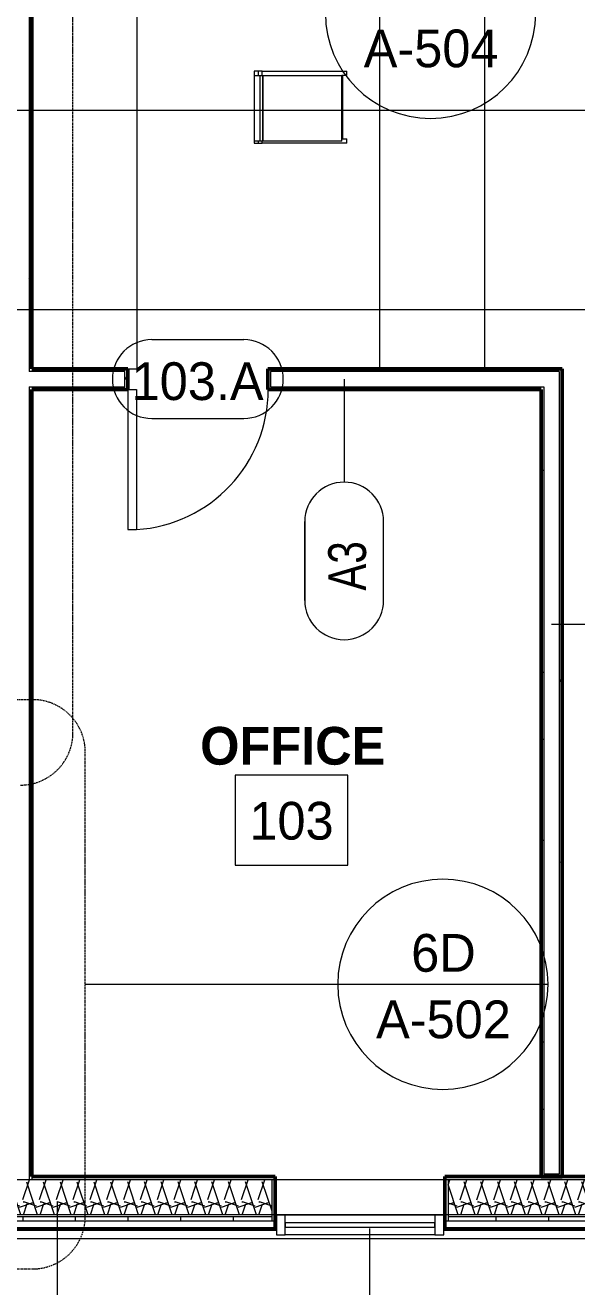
# Model space of a CAD drawing. Header units: inches. Extents: x 23906 to 26716, y -23130 to -20467.
# Drawn here: x 25740.5 to 25866.4, y -22811.8 to -22523.6 of the extents above; entities that cross this region are included whole.
import ezdxf

# ---------------------------------------------------------------- set-up
doc = ezdxf.new("R2010")
doc.units = ezdxf.units.IN
doc.header["$MEASUREMENT"] = 0
doc.linetypes.add('Dash Dot 3_16_', pattern=[0.3125, 0.1875, -0.0625, 0, -0.0625])
doc.linetypes.add('Grid Line 1_2_', pattern=[0.875, 0.5, -0.125, 0.125, -0.125])
for name, color, linetype, lineweight in [('A-ANNO-SYMB', 150, 'Continuous', 9), ('A-AREA-IDEN', 2, 'Continuous', 9), ('A-DOOR', 31, 'Continuous', 13), ('A-DOOR-IDEN', 31, 'Continuous', 9), ('A-GLAZ-CURT', 52, 'Continuous', 9), ('A-GLAZ-CWMG', 51, 'Continuous', 9), ('A-WALL', 113, 'Continuous', 13), ('A-WALL-IDEN', 211, 'Continuous', 9), ('A-WALL-PATT', 111, 'Continuous', 50), ('G-ANNO-SYMB', 111, 'Continuous', 9), ('I-FURN', 30, 'Continuous', 9), ('I-WALL', 2, 'Continuous', 13), ('L-SITE-WALL', 31, 'Continuous', 13), ('Q-CASE', 31, 'Continuous', 9), ('S-BEAM', 12, 'Continuous', 9), ('S-GRID', 1, 'Continuous', 9)]:
    doc.layers.add(name, color=color, linetype=linetype, lineweight=lineweight)
doc.styles.add('Century Gothic', font='GOTHIC.TTF', dxfattribs={"height": 8.622671})
doc.styles.add('Century Gothic_1', font='GOTHIC.TTF', dxfattribs={"width": 0.8, "height": 8.622671})
doc.styles.add('Century Gothic_B', font='GOTHICB.TTF', dxfattribs={"height": 8.616719})
pattern_1 = [(0, (0, 0), (30.72, 7.68), [1.267, -21.773, 1.267, -21.773, -122.88]), (0, (0, 0), (30.72, 7.68), [-46.08, 1.267, -44.813, 1.267, -21.773, -53.76]), (0, (0, 0), (30.72, 7.68), [-115.2, 1.267, -14.093, 1.267, -37.133]), (120, (11.52, 3.84), (-22.0110751, 22.7643004), [1.267, -21.773, 1.267, -21.773, -122.88]), (120, (11.52, 3.84), (-22.0110751, 22.7643004), [-46.08, 1.267, -44.813, 1.267, -21.773, -53.76]), (120, (11.52, 3.84), (-22.0110751, 22.7643004), [-115.2, 1.267, -14.093, 1.267, -37.133]), (240, (15.36, 19.2), (-8.7089249, -30.4443004), [1.267, -21.773, 1.267, -21.773, -122.88]), (240, (15.36, 19.2), (-8.7089249, -30.4443004), [-46.08, 1.267, -44.813, 1.267, -21.773, -53.76]), (240, (15.36, 19.2), (-8.7089249, -30.4443004), [-115.2, 1.267, -14.093, 1.267, -37.133])]
pattern_2 = [(161.57, (0.48, 0.48), (-3.839953776, -1.544e-05), [0, -27.322, 3.034, 0]), (18.43, (-0.48, 0.48), (-3.839953776, 1.544e-05), [0, -27.322, 3.034, 0]), (108.43, (0.48, 0.48), (1.919622, -9.60052459), [9.106, -21.25]), (71.57, (-0.48, 0.48), (1.919622, 9.60052459), [9.106, -21.25])]
pattern_3 = [(0, (0, 0), (0, 12), []), (90, (0, 0), (-12, 7e-16), [])]

# ---------------------------------------------------------------- blocks, each defined once
blk = doc.blocks.new('Struct_Xcel_Sports Complex_rvt-1-Enlarged First Floor Plan _East_')
at = {"layer": 'L-SITE-WALL', "color": 10}
for p, q in [((25797.83, -22798.8), (25244.4, -22798.8)), ((25981.02, -22798.8), (25836.02, -22798.8))]:
    blk.add_line(p, q, dxfattribs=at)
blk = doc.blocks.new('Casework 1 - Casework 1-456223-Enlarged First Floor Plan _East_')
at = {"layer": 'Q-CASE'}
for p, q in [((25850.02, -22359.55), (25742.02, -22359.55)), ((25742.02, -22359.55), (25742.02, -22369.55)), ((25850.02, -22383.55), (25850.02, -22359.55)), ((25766.02, -22602.04), (25766.02, -22383.55)), ((25766.02, -22383.55), (25850.02, -22383.55)), ((25845.39, -22431.55), (25821.39, -22431.55)), ((25821.39, -22431.55), (25821.39, -22602.04)), ((25845.39, -22602.04), (25845.39, -22431.55)), ((25763.89, -22602.04), (25766.02, -22602.04))]:
    blk.add_line(p, q, dxfattribs=at)
blk = doc.blocks.new('Single-Flush - 32_ x 84_-489871-Enlarged First Floor Plan _East_')
at = {"layer": 'A-DOOR', "lineweight": 20}
for p, q in [((14, 2.37), (14, 34.38)), ((16, 34.38), (14, 34.38)), ((16, 2.37), (16, 34.38)), ((16, 2.37), (14, 2.37))]:
    blk.add_line(p, q, dxfattribs=at)
at = {"layer": 'A-DOOR', "lineweight": 9}
blk.add_arc((16, 2.37), 32.07, 93.5759, 180, dxfattribs=at)
blk = doc.blocks.new('Bar_Stool_6722_1_ - Bar_Stool_6722_1_-477960-Enlarged First Floor Plan _East_')
at = {"layer": 'I-FURN'}
for p, q in [((0, 19.21), (0, 21.13)), ((1, 21.13), (0, 21.13)), ((1, 21.13), (1, 20.14)), ((15.5, 20.14), (15.5, 21.13)), ((16.5, 21.13), (15.5, 21.13)), ((16.5, 21.13), (16.5, 19.21)), ((0, 17.72), (0, 19.21)), ((0, 1.78), (0, 17.72)), ((1, 20.14), (15.5, 20.14)), ((1, 20.14), (1, 20.06)), ((1, 20.06), (1, 19.99)), ((16, 20), (1, 20)), ((1, 19.89), (1, 19.99)), ((1, 17.63), (1, 19.89)), ((1, 2.03), (1, 17.63)), ((15.5, 20.06), (15.5, 20.14)), ((15.5, 19.98), (15.5, 20.06)), ((16, 19.99), (16, 19.89)), ((16, 19.89), (16, 17.63)), ((16, 17.63), (16, 2.03)), ((16.5, 19.21), (16.5, 17.72)), ((16.5, 17.72), (16.5, 1.78)), ((1, 1.78), (0, 1.78)), ((0, 1.78), (0, 0.98)), ((1, 0.98), (0, 0.98)), ((0, 0.98), (0, 0)), ((0, 0), (1, 0)), ((1, 1.91), (1, 2.03)), ((16, 2.03), (1, 2.03)), ((1, 1.24), (1, 1.91)), ((16, 1.91), (1, 1.91)), ((1, 0), (1, 1.24)), ((1, 1.24), (16, 1.24)), ((16, 2.03), (16, 1.91)), ((16, 1.91), (16, 1.24)), ((16.5, 1.78), (16, 1.78)), ((16, 1.24), (16, 0)), ((16.5, 0.98), (16, 0.98)), ((16, 0), (16.5, 0)), ((16.5, 0.98), (16.5, 1.78)), ((16.5, 0), (16.5, 0.98)), ((1, 0), (16, 0))]:
    blk.add_line(p, q, dxfattribs=at)
blk = doc.blocks.new('Rectangular Mullion - Exterior 2_ x 4_5_-1142359-Enlarged First Floor Plan _East_')
at = {"layer": 'A-GLAZ-CWMG', "lineweight": 20}
for p, q in [((-2, 1.5), (0, 1.5)), ((-2, -3), (-2, 1.5)), ((0, 1.5), (0, -3)), ((0, -3), (-2, -3))]:
    blk.add_line(p, q, dxfattribs=at)
blk = doc.blocks.new('Rectangular Mullion - Exterior 2_ x 4_5_-1142353-Enlarged First Floor Plan _East_')
at = {"layer": 'A-GLAZ-CWMG', "lineweight": 20}
for p, q in [((0, 1.5), (-2, 1.5)), ((-2, 1.5), (-2, -3)), ((0, -3), (0, 1.5)), ((-2, -3), (0, -3))]:
    blk.add_line(p, q, dxfattribs=at)
blk = doc.blocks.new('Girt_C - 8_D-1405500-Enlarged First Floor Plan _East_')
at = {"layer": 'S-BEAM'}
for p, q in [((25836.27, -22787.3), (25797.58, -22787.3)), ((25797.58, -22795.3), (25836.27, -22795.3))]:
    blk.add_line(p, q, dxfattribs=at)
blk = doc.blocks.new('System Panel - INSULATED LOW-E GLAZING _SEE ELEVATIONS FOR U-FACTOR_ SHGC_ _ LT_-827454-Enlarged First Floor Plan _East_')
at = {"layer": 'A-GLAZ-CURT', "lineweight": 13}
for p, q in [((17.09375, 1.25), (-17.09375, 1.25)), ((-17.09375, 1.25), (-17.09375, 0.25)), ((-17.09375, 0.25), (17.09375, 0.25)), ((17.09375, 0.25), (17.09375, 1.25))]:
    blk.add_line(p, q, dxfattribs=at)
at = {"layer": 'A-GLAZ-CURT'}
for p, q in [((-17.09375, 0.25), (-17.09375, 1.25)), ((17.09375, 1.25), (-17.09375, 1.25)), ((-17.09375, 0.25), (17.09375, 0.25)), ((17.09375, 1.25), (17.09375, 0.25))]:
    blk.add_line(p, q, dxfattribs=at)
blk = doc.blocks.new('Rectangular Mullion - Exterior 2_ x 4_5_-1060760-Enlarged First Floor Plan _East_')
at = {"layer": 'A-GLAZ-CWMG'}
for p, q in [((25834.02, -22795.43), (25799.83, -22795.43)), ((25834.02, -22799.93), (25799.83, -22799.93))]:
    blk.add_line(p, q, dxfattribs=at)
blk = doc.blocks.new('Door Tag - Door Tag-4658-Enlarged First Floor Plan _East_')
at = {"layer": 'A-DOOR-IDEN', "color": 153}
for p, q in [((-0.109375, 0.09375), (0.109375, 0.09375)), ((-0.109375, -0.09375), (0.109375, -0.09375))]:
    blk.add_line(p, q, dxfattribs=at)
for centre, start, end in [((-0.109375, 0), 90, 270), ((0.109375, 0), 270, 90)]:
    blk.add_arc(centre, 0.09375, start, end, dxfattribs=at)
blk = doc.blocks.new('Wall Tag - 1_4_-1369832-Enlarged First Floor Plan _East_')
at = {"layer": 'A-WALL-IDEN', "color": 153}
for p, q in [((-0.0822, 0.0968), (0.1053, 0.0968)), ((0.1053, 0.0968), (-0.0822, 0.0968)), ((-0.0822, -0.0907), (0.1053, -0.0907)), ((-0.0822, -0.0907), (0.1053, -0.0907))]:
    blk.add_line(p, q, dxfattribs=at)
for centre, start, end in [((-0.0822, 0.0031), 90, 270), ((-0.0822, 0.0031), 90, 270), ((0.1053, 0.0031), 270, 90), ((0.1053, 0.0031), 270, 90)]:
    blk.add_arc(centre, 0.0937, start, end, dxfattribs=at)
blk = doc.blocks.new('Floor Plan - Callout Head-19020-Enlarged First Floor Plan _East_')
at = {"layer": 'A-ANNO-SYMB'}
blk.add_line((-0.25, 0), (0.25, 0), dxfattribs=at)
for start, end in [(360, 180), (180, 360)]:
    blk.add_arc((0, 0), 0.25, start, end, dxfattribs=at)

msp = doc.modelspace()

# ---------------------------------------------------------------- hatches: boundary and pattern name
at = {"layer": 'A-WALL-PATT', "lineweight": 9}
h = msp.add_hatch(dxfattribs=at)
h.set_pattern_fill('FP_8', color=256, style=0, pattern_type=2)
h.set_pattern_definition(pattern_1)
h.paths.add_polyline_path([(25741.39, -22787.3), (25742.02, -22787.3), (25742.02, -22606.16), (25741.39, -22606.16), (25741.39, -22786.55)], flags=0)
h.paths.add_polyline_path([(25741.39, -22602.66), (25742.02, -22602.66), (25742.02, -22369.55), (25737.89, -22369.55), (25737.89, -22370.18), (25741.39, -22370.18), (25741.39, -22569.16)], flags=0)
h = msp.add_hatch(dxfattribs=at)
h.set_pattern_fill('FP_8', color=256, style=0, pattern_type=2)
h.set_pattern_definition(pattern_1)
h.paths.add_polyline_path([(25796.52, -22604.41), (25796.52, -22602.66), (25863.02, -22602.66), (25863.02, -22602.04), (25795.89, -22602.04), (25795.89, -22604.41)], flags=0)
h.paths.add_polyline_path([(25763.27, -22604.41), (25763.89, -22604.41), (25763.89, -22602.04), (25742.02, -22602.04), (25742.02, -22602.66), (25763.27, -22602.66)], flags=0)
h = msp.add_hatch(dxfattribs=at)
h.set_pattern_fill('FP_8', color=256, style=0, pattern_type=2)
h.set_pattern_definition(pattern_1)
h.paths.add_polyline_path([(25858.89, -22606.79), (25858.89, -22606.16), (25796.52, -22606.16), (25796.52, -22604.41), (25795.89, -22604.41), (25795.89, -22606.79), (25858.27, -22606.79)], flags=0)
h.paths.add_polyline_path([(25763.89, -22606.79), (25763.89, -22604.41), (25763.27, -22604.41), (25763.27, -22606.16), (25742.02, -22606.16), (25742.02, -22606.79)], flags=0)
h = msp.add_hatch(dxfattribs=at)
h.set_pattern_fill('FP_8', color=256, style=0, pattern_type=2)
h.set_pattern_definition(pattern_1)
h.paths.add_polyline_path([(25862.39, -22786.68), (25863.02, -22786.68), (25863.02, -22602.66), (25862.39, -22602.66), (25862.39, -22786.05)], flags=0)
h = msp.add_hatch(dxfattribs=at)
h.set_pattern_fill('FP_8', color=256, style=0, pattern_type=2)
h.set_pattern_definition(pattern_1)
h.paths.add_polyline_path([(25858.4, -22786.68), (25862.39, -22786.68), (25862.39, -22786.05), (25858.89, -22786.05), (25858.89, -22606.79), (25858.27, -22606.79), (25858.27, -22786.68)], flags=0)
h = msp.add_hatch(dxfattribs=at)
h.set_pattern_fill('FP_9', color=256, style=0, pattern_type=2)
h.set_pattern_definition(pattern_2)
h.paths.add_polyline_path([(25796.83, -22795.3), (25796.83, -22787.3), (25673.64, -22787.3), (25673.64, -22795.3), (25757.3, -22795.3)], flags=0)
h = msp.add_hatch(dxfattribs=at)
h.set_pattern_fill('FP_9', color=256, style=0, pattern_type=2)
h.set_pattern_definition(pattern_2)
h.paths.add_polyline_path([(25959.5, -22795.3), (25980.02, -22795.3), (25980.02, -22787.3), (25837.02, -22787.3), (25837.02, -22795.3), (25892.1, -22795.3)], flags=0)
h = msp.add_hatch(dxfattribs=at)
h.set_pattern_fill('FP_10', color=256, style=0, pattern_type=2)
h.set_pattern_definition(pattern_3)
h.paths.add_polyline_path([(25796.83, -22796.8), (25796.83, -22795.8), (25673.64, -22795.8), (25673.64, -22796.8), (25757.3, -22796.8)], flags=0)
h = msp.add_hatch(dxfattribs=at)
h.set_pattern_fill('FP_10', color=256, style=0, pattern_type=2)
h.set_pattern_definition(pattern_3)
h.paths.add_polyline_path([(25980.02, -22796.8), (25980.02, -22795.8), (25837.02, -22795.8), (25837.02, -22796.8), (25976.35, -22796.8)], flags=0)

# ---------------------------------------------------------------- linework, layer by layer
at = {"layer": 'A-ANNO-SYMB', "linetype": 'Dash Dot 3_16_'}
for p, q in [((25751.4, -22685.17), (25751.4, -22356.54)), ((25742.22, -22677.65), (25515.01, -22677.65)), ((25754.22, -22795.69), (25754.22, -22689.65)), ((25515.01, -22807.69), (25742.22, -22807.69))]:
    msp.add_line(p, q, dxfattribs=at)
at = {"layer": 'A-ANNO-SYMB'}
msp.add_line((25754.22, -22742.67), (25811.82, -22742.67), dxfattribs=at)
at = {"layer": 'A-ANNO-SYMB', "linetype": 'Dash Dot 3_16_'}
for centre, start, end in [((25742.22, -22689.65), 0, 90), ((25739.4, -22685.17), 270, 0), ((25742.22, -22795.69), 270, 0)]:
    msp.add_arc(centre, 12, start, end, dxfattribs=at)
at = {"layer": 'A-AREA-IDEN', "flags": 128}
msp.add_lwpolyline([(25788.42, -22694.91), (25788.42, -22715.48), (25814.13, -22715.48), (25814.13, -22694.91)], close=True, dxfattribs=at)
at = {"layer": 'A-WALL'}
for p, q in [((25741.39, -22370.18), (25741.39, -22602.66)), ((25763.27, -22602.66), (25741.39, -22602.66)), ((25763.27, -22606.16), (25763.27, -22602.66)), ((25796.52, -22602.66), (25796.52, -22606.16)), ((25862.39, -22602.66), (25796.52, -22602.66)), ((25862.39, -22602.66), (25862.39, -22786.05)), ((25741.39, -22606.16), (25763.27, -22606.16)), ((25741.39, -22606.16), (25741.39, -22787.3)), ((25796.52, -22606.16), (25858.89, -22606.16)), ((25858.89, -22606.16), (25858.89, -22786.05)), ((25862.39, -22786.05), (25858.89, -22786.05)), ((25796.83, -22787.3), (25695.39, -22787.3)), ((25742.02, -22786.55), (25742.02, -22787.3)), ((25796.83, -22796.8), (25796.83, -22787.3)), ((25837.02, -22787.3), (25837.02, -22796.8)), ((25976.89, -22787.3), (25837.02, -22787.3)), ((25797.58, -22796.8), (25672.89, -22796.8)), ((25796.83, -22795.3), (25673.64, -22795.3)), ((25796.83, -22795.8), (25673.64, -22795.8)), ((25980.77, -22796.8), (25836.27, -22796.8)), ((25980.02, -22795.3), (25837.02, -22795.3)), ((25980.02, -22795.8), (25837.02, -22795.8)), ((25797.58, -22798.3), (25672.89, -22798.3)), ((25980.77, -22798.3), (25836.27, -22798.3))]:
    msp.add_line(p, q, dxfattribs=at)
at = {"layer": 'A-WALL', "lineweight": 50}
for p, q in [((25797.58, -22786.55), (25742.02, -22786.55)), ((25797.58, -22798.62), (25797.58, -22786.55)), ((25980.59, -22786.55), (25836.27, -22786.55)), ((25836.27, -22786.55), (25836.27, -22798.62)), ((25672.89, -22798.62), (25797.58, -22798.62)), ((25836.27, -22798.62), (25980.77, -22798.62))]:
    msp.add_line(p, q, dxfattribs=at)
at = {"layer": 'A-WALL-IDEN', "color": 153}
for p, q in [((25813.3, -22604.41), (25813.3, -22627.96)), ((25860.64, -22660.41), (25905.24, -22660.41)), ((25747.79, -22792.58), (25747.79, -22834.98)), ((25819.09, -22798.43), (25819.09, -22840.82))]:
    msp.add_line(p, q, dxfattribs=at)
at = {"layer": 'G-ANNO-SYMB'}
msp.add_line((26309.89, -22588.63), (23915.43, -22588.63), dxfattribs=at)
at = {"layer": 'I-WALL', "lineweight": 50}
for p, q in [((25742.02, -22602.04), (25742.02, -22369.55)), ((25763.89, -22602.04), (25742.02, -22602.04)), ((25763.89, -22606.79), (25763.89, -22602.04)), ((25863.02, -22602.04), (25795.89, -22602.04)), ((25795.89, -22602.04), (25795.89, -22606.79)), ((25863.02, -22786.68), (25863.02, -22602.04)), ((25742.02, -22606.79), (25763.89, -22606.79)), ((25742.02, -22786.55), (25742.02, -22606.79)), ((25795.89, -22606.79), (25858.27, -22606.79)), ((25858.27, -22606.79), (25858.27, -22786.68)), ((25858.27, -22786.68), (25863.02, -22786.68))]:
    msp.add_line(p, q, dxfattribs=at)
at = {"layer": 'L-SITE-WALL'}
for p, q in [((25244.4, -22798.8), (25797.83, -22798.8)), ((26286.89, -22800.8), (25244.4, -22800.8)), ((25836.02, -22798.8), (25981.02, -22798.8))]:
    msp.add_line(p, q, dxfattribs=at)
at = {"layer": 'S-GRID', "linetype": 'Grid Line 1_2_'}
for p, q in [((26427.34, -22543.05), (24012.52, -22543.05)), ((26535.93, -22543.05), (24110.38, -22543.05)), ((26427.34, -22787.3), (24012.52, -22787.3)), ((26535.93, -22787.3), (24110.38, -22787.3)), ((26379.34, -22795.3), (24060.52, -22795.3)), ((26487.93, -22795.3), (24198.02, -22795.3))]:
    msp.add_line(p, q, dxfattribs=at)

# ---------------------------------------------------------------- block references
at = {"layer": 'A-ANNO-SYMB', "xscale": 95.99999999999994, "yscale": 95.99999999999994, "zscale": 95.99999999999994}
for p in [(25833, -22520.86), (25835.82, -22742.67)]:
    msp.add_blockref('Floor Plan - Callout Head-19020-Enlarged First Floor Plan _East_', p, dxfattribs=at)
at = {"layer": 'A-DOOR', "rotation": 180}
msp.add_blockref('Single-Flush - 32_ x 84_-489871-Enlarged First Floor Plan _East_', (25779.89, -22604.41), dxfattribs=at)
at = {"layer": 'A-DOOR-IDEN', "color": 153, "xscale": 95.99999999999994, "yscale": 95.99999999999994, "zscale": 95.99999999999994}
msp.add_blockref('Door Tag - Door Tag-4658-Enlarged First Floor Plan _East_', (25779.89, -22604.41), dxfattribs=at)
at = {"layer": 'A-GLAZ-CURT'}
msp.add_blockref('System Panel - INSULATED LOW-E GLAZING _SEE ELEVATIONS FOR U-FACTOR_ SHGC_ _ LT_-827454-Enlarged First Floor Plan _East_', (25816.92, -22798.43), dxfattribs=at)
at = {"layer": 'A-GLAZ-CWMG', "rotation": 180}
msp.add_blockref('Rectangular Mullion - Exterior 2_ x 4_5_-1142353-Enlarged First Floor Plan _East_', (25797.83, -22798.43), dxfattribs=at)
at = {"layer": 'A-GLAZ-CWMG'}
msp.add_blockref('Rectangular Mullion - Exterior 2_ x 4_5_-1060760-Enlarged First Floor Plan _East_', (0, 0), dxfattribs=at)
at = {"layer": 'A-GLAZ-CWMG', "extrusion": (0, 0, -1), "rotation": 180}
msp.add_blockref('Rectangular Mullion - Exterior 2_ x 4_5_-1142359-Enlarged First Floor Plan _East_', (-25836.02, -22798.43), dxfattribs=at)
at = {"layer": 'A-WALL-IDEN', "color": 153, "xscale": 95.99999999999994, "yscale": 95.99999999999994, "zscale": 95.99999999999994, "rotation": 89.99999999999991}
msp.add_blockref('Wall Tag - 1_4_-1369832-Enlarged First Floor Plan _East_', (25813.59, -22647.07), dxfattribs=at)
at = {"layer": 'I-FURN', "rotation": 270.0000000000007}
msp.add_blockref('Bar_Stool_6722_1_ - Bar_Stool_6722_1_-477960-Enlarged First Floor Plan _East_', (25792.79, -22534.05), dxfattribs=at)
at = {"layer": 'Q-CASE'}
msp.add_blockref('Casework 1 - Casework 1-456223-Enlarged First Floor Plan _East_', (0, 0), dxfattribs=at)
at = {"layer": 'S-BEAM'}
msp.add_blockref('Girt_C - 8_D-1405500-Enlarged First Floor Plan _East_', (0, 0), dxfattribs=at)

# ---------------------------------------------------------------- texts
at = {"layer": 'A-ANNO-SYMB', "char_height": 8.623, "attachment_point": 2, "line_spacing_factor": 0.984117, "style": 'Century Gothic'}
for s, insert, width in [('A-504', (25833.14, -22524.56), 38.88), ('6D', (25835.96, -22731.18), 18.36), ('A-502', (25835.96, -22746.37), 38.88)]:
    msp.add_mtext(s, dxfattribs=dict(at, insert=insert, width=width))
at = {"layer": 'A-AREA-IDEN', "attachment_point": 2}
for s, insert, char_height, width, line_spacing_factor, style in [('OFFICE', (25801.56, -22683.88), 8.617, 48.6, 0.984796, 'Century Gothic_B'), ('103', (25801.27, -22701), 8.623, 23.652, 0.984117, 'Century Gothic')]:
    msp.add_mtext(s, dxfattribs=dict(at, insert=insert, char_height=char_height, width=width, line_spacing_factor=line_spacing_factor, style=style))
at = {"layer": 'A-DOOR-IDEN', "insert": (25779.85, -22600.58), "char_height": 8.623, "width": 38.124, "attachment_point": 2, "line_spacing_factor": 0.984117, "style": 'Century Gothic'}
msp.add_mtext('103.A', dxfattribs=at)

# ---------------------------------------------------------------- next in the draw order: texts
at = {"layer": 'A-WALL-IDEN', "insert": (25809.66, -22647.1), "char_height": 8.623, "width": 14.58, "attachment_point": 2, "rotation": 90, "line_spacing_factor": 0.984117, "style": 'Century Gothic_1', "bg_fill": 3, "box_fill_scale": 1.25, "bg_fill_color": 0, "bg_fill_transparency": 0}
msp.add_mtext('A3', dxfattribs=at)

# ---------------------------------------------------------------- next in the draw order: block references
at = {"lineweight": 5}
msp.add_blockref('Struct_Xcel_Sports Complex_rvt-1-Enlarged First Floor Plan _East_', (0, 0), dxfattribs=at)

doc.saveas('drawing.dxf')
